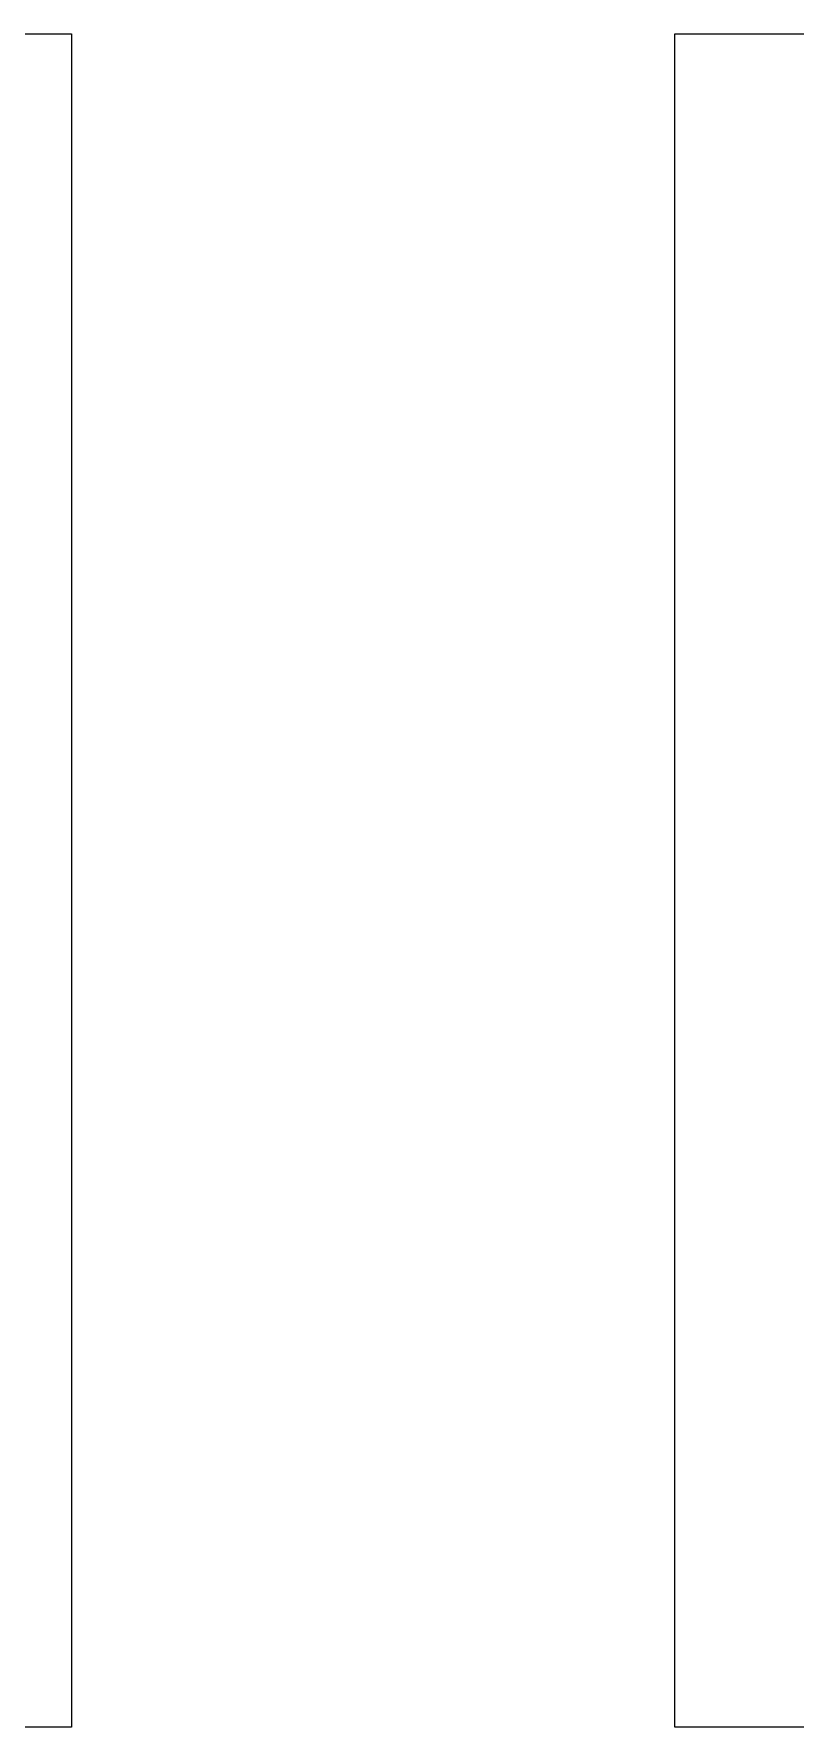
# Model space of a CAD drawing. Extents: x -2876908 to 633791, y -1383861 to 872234.
# Drawn here: x 156560 to 223380, y -227866 to -79366 of the extents above; entities that cross this region are included whole.
import ezdxf
from ezdxf.enums import TextEntityAlignment as Align

# ---------------------------------------------------------------- set-up
doc = ezdxf.new("R2010")
doc.units = 0
doc.header["$LTSCALE"] = 5
doc.header["$MEASUREMENT"] = 0
doc.layers.get('0').update_dxf_attribs({"linetype": 'CONTINUOUS', "lineweight": 25})
doc.layers.add('HFZT', color=5, linetype='CONTINUOUS', lineweight=15)
doc.styles.add('TSSD_NORM', font='tssdeng.shx', dxfattribs={"width": 0.7, "bigfont": 'hztxt.shx'})

# ---------------------------------------------------------------- blocks, each defined once
blk = doc.blocks.new('施工设计图框')
at = {"color": 7, "linetype": 'Continuous'}
blk.add_lwpolyline([(-395.5, -13.5), (-395.5, 283.5), (24.5, 283.5), (24.5, -13.5), (-395.5, -13.5)], dxfattribs=at)
at = {"layer": 'HFZT', "color": 2, "style": 'TSSD_NORM', "width": 0.7}
for tag, height, p in [('比例尺', 2.5, (7.25, 17.5)), ('图号', 2.5, (-20.49, 3.5)), ('日期', 2.5, (7.25, 3.5)), ('图名', 4, (-76.24, 0.75))]:
    blk.add_attdef(tag, text='', height=height, dxfattribs=at).set_placement(p, align=Align.MIDDLE)

msp = doc.modelspace()

# ---------------------------------------------------------------- block references
at = {"xscale": 500, "yscale": 500, "zscale": 500}
for p in [(147602.091, -221115.649), (410580.528, -221115.649)]:
    msp.add_blockref('施工设计图框', p, dxfattribs=at)

doc.saveas('drawing.dxf')
